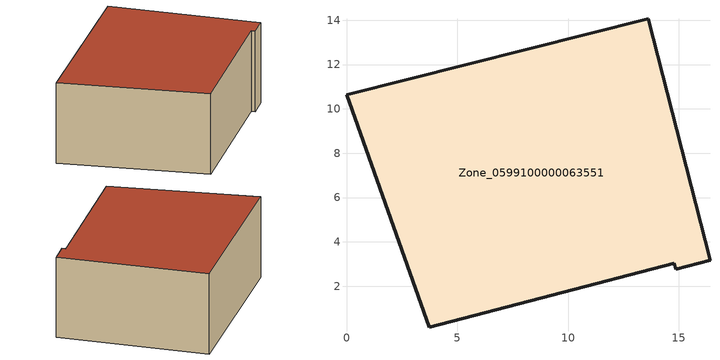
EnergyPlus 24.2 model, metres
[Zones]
Zone_0599100000063551
 floor ground (C_G): 14.85,2.77 14.78,3.03 3.72,0.14 0,10.64 13.61,14.07 16.4,3.16 z0
 wall outside (C_F): 16.4,3.16 13.61,14.07 0,10.64 3.72,0.14 14.78,3.03 14.85,2.77 16.4,3.16 z0:6.23
 roof outside (C_R): 14.78,3.03 14.85,2.77 16.4,3.16 13.61,14.07 0,10.64 3.72,0.14 z6.23
[BUILDING]
Pand.0599100000063551: North Axis=0; Terrain=City; Loads Convergence Tolerance Value=0.04; Temperature Convergence Tolerance Value=0.4; Solar Distribution=FullExterior; Maximum Number of Warmup Days=25; Minimum Number of Warmup Days=1
[Site:Location]
Rotterdam.The.Hague.AP_ZH_NLD Design_Conditions: Latitude=51.96; Longitude=4.45; Time Zone=1; Elevation=-4.5
[SITE:GROUNDTEMPERATURE:BUILDINGSURFACE]
18, 18, 18, 18, 18, 18, 18, 18, 18, 18, 18, 18
[MATERIAL] Thermal Absorptance=0.9; Solar Absorptance=0.7; Visible Absorptance=0.7
Name | Roughness | Thickness | Conductivity | Density | Specific Heat
G.D.1965 | MediumSmooth | 0.15 | 1 | 540 | 1210
F.D.1965 | Rough | 0.3 | 0.857143 | 1920 | 840
R.D.1965 | MediumRough | 0.2 | 0.08 | 1500 | 1000
[CONSTRUCTION]
C_G: G.D.1965
C_F: F.D.1965
C_R: R.D.1965
[ZONE]
Zone_0599100000063551: Type=1; Multiplier=1; Ceiling Height=Autocalculate; Volume=Autocalculate; Floor Area=autocalculate; Part of Total Floor Area=Yes
[ZONEINFILTRATION:DESIGNFLOWRATE]
Infil_Zone_0599100000063551: Zone or ZoneList or Space or SpaceList=Zone_0599100000063551; Schedule=AlwaysOn; Design Flow Rate Calculation Method=Flow/Area; Flow Rate per Floor Area=0.0042; Constant Term Coefficient=1; Temperature Term Coefficient=0; Velocity Term Coefficient=0; Velocity Squared Term Coefficient=0
[HVACTEMPLATE:ZONE:IDEALLOADSAIRSYSTEM]
Zone_0599100000063551: Maximum Heating Supply Air Temperature=50; Minimum Cooling Supply Air Temperature=13; Maximum Heating Supply Air Humidity Ratio=0.0156; Minimum Cooling Supply Air Humidity Ratio=0.0077; Heating Limit=NoLimit; Cooling Limit=NoLimit; Dehumidification Control Type=ConstantSensibleHeatRatio; Cooling Sensible Heat Ratio=0.7; Dehumidification Setpoint=60; Humidification Control Type=None; Humidification Setpoint=30; Outdoor Air Method=None; Outdoor Air Flow Rate per Person=0.00944; Outdoor Air Flow Rate per Zone Floor Area=0; Outdoor Air Flow Rate per Zone=0; Demand Controlled Ventilation Type=None; Outdoor Air Economizer Type=NoEconomizer; Heat Recovery Type=None; Sensible Heat Recovery Effectiveness=0.7; Latent Heat Recovery Effectiveness=0.65
[ZONECONTROL:THERMOSTAT]
ThermostatControl_Zone_0599100000063551: Zone or ZoneList=Zone_0599100000063551; Control Type Schedule=DualSetpointControlType; Control 1=Thermostat_Zone_0599100000063551; Temperature Difference Between Cutout And Setpoint=0
[THERMOSTATSETPOINT:DUALSETPOINT]
Thermostat_Zone_0599100000063551: Heating Setpoint Temperature Schedule=HeatingSetpoint_Zone_0599100000063551; Cooling Setpoint Temperature Schedule=CoolingSetpoint_Zone_0599100000063551
[SCHEDULE:COMPACT]
HeatingSetpoint_Zone_0599100000063551: Through: 12/31, For: AllDays, Until: 24:00, 21
CoolingSetpoint_Zone_0599100000063551: Through: 12/31, For: AllDays, Until: 24:00, 24
DualSetpointControlType: Through: 12/31, For: AllDays, Until: 24:00, 4
AlwaysOn: Through: 12/31, For: AllDays, Until: 24:00, 1
